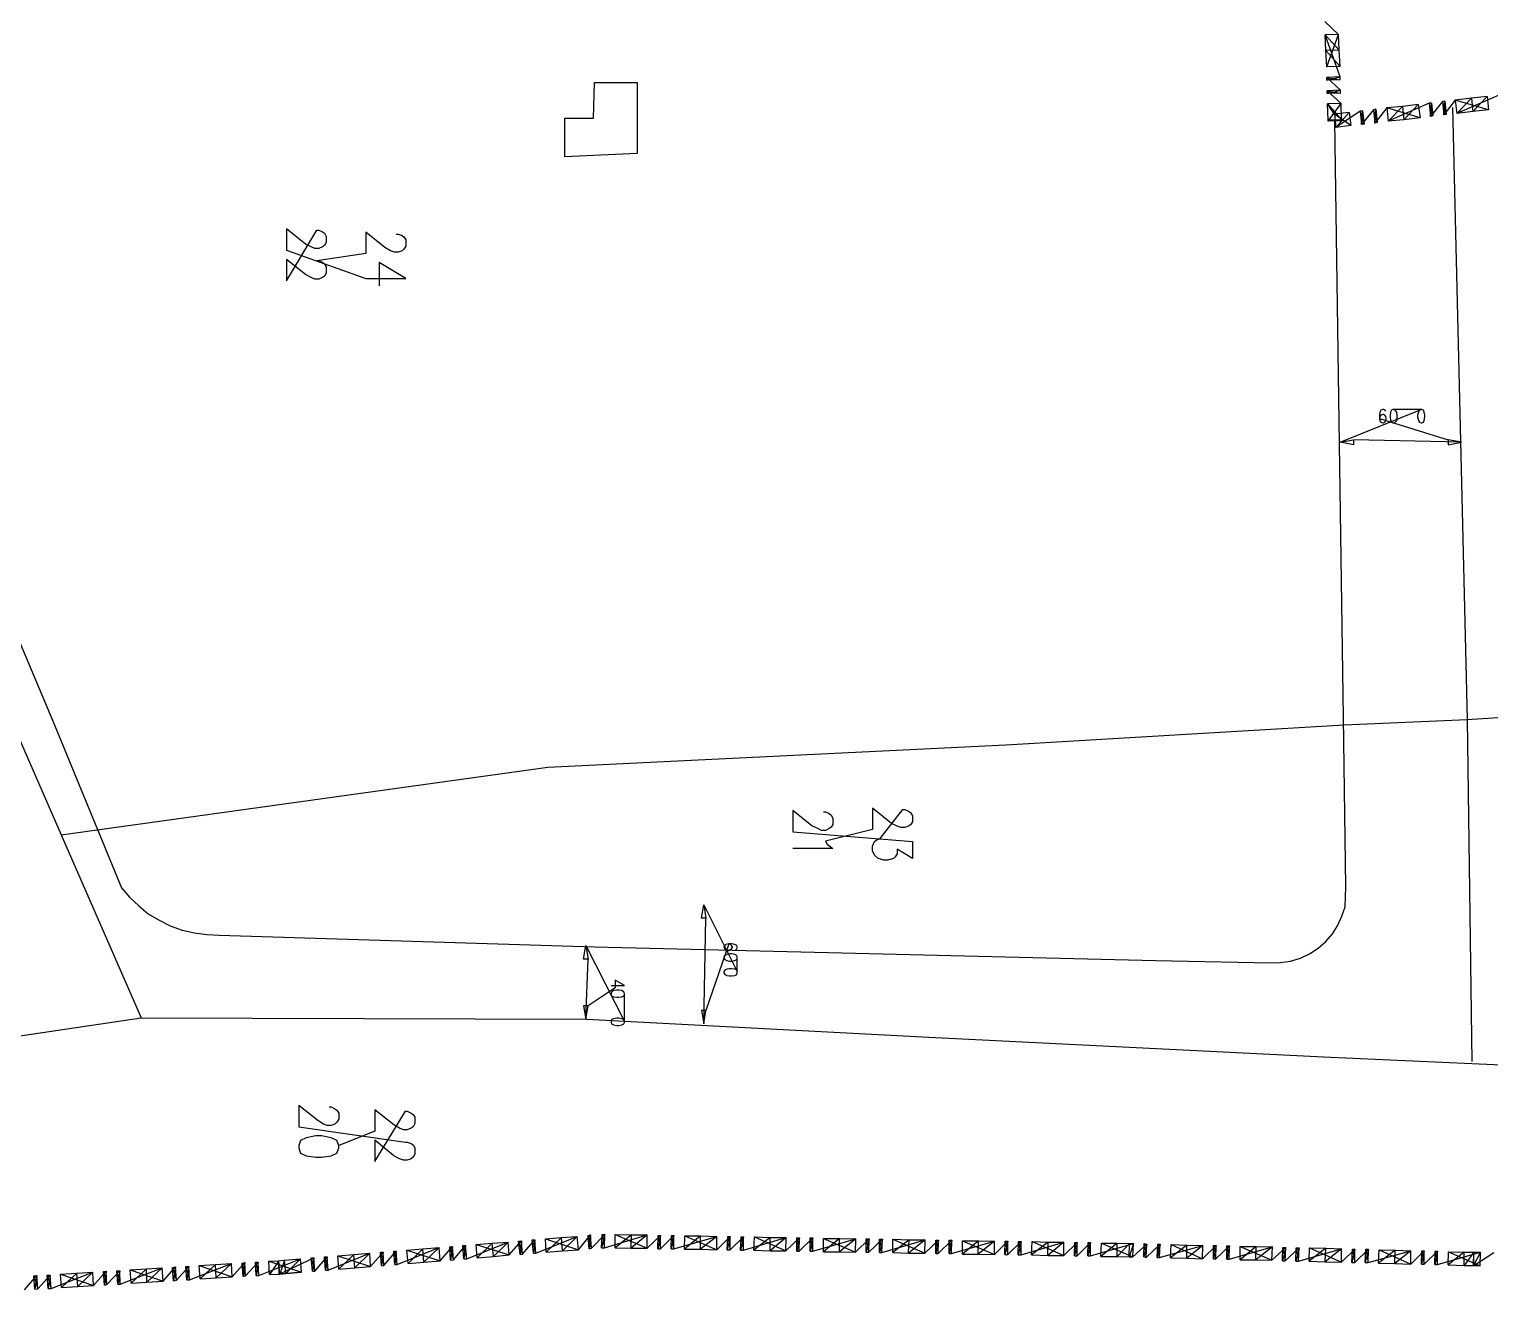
# Model space of a CAD drawing. Header units: metres. Extents: x 0 to 805, y 0 to 1107.
# Drawn here: x 508.9 to 703.7, y 121.3 to 289.4 of the extents above; entities that cross this region are included whole.
import ezdxf

# ---------------------------------------------------------------- set-up
doc = ezdxf.new("R2010")
doc.units = ezdxf.units.M
for name, color, linetype in [('GUIDES', 8, 'Continuous'), ('PLOTS_FINAL', 1, 'Continuous'), ('ROADS', 7, 'Continuous')]:
    doc.layers.add(name, color=color, linetype=linetype)

msp = doc.modelspace()

# ---------------------------------------------------------------- linework, layer by layer
at = {"layer": 'GUIDES'}
for points in [[(683.57, 288.66), (681.79, 288.59), (683.63, 286.56), (683.57, 288.66)], [(681.79, 288.59), (683.63, 286.56), (681.86, 286.5), (681.79, 288.59)], [(683.63, 286.56), (681.86, 286.5), (683.76, 284.4), (683.63, 286.56)], [(681.86, 286.5), (683.76, 284.4), (681.98, 284.34), (681.86, 286.5)], [(683.76, 283.01), (681.98, 282.94), (683.76, 282.62), (683.76, 283.01)], [(681.98, 282.94), (683.76, 282.62), (681.98, 282.56), (681.98, 282.94)], [(590.03, 282.24), (590.03, 272.78), (580.38, 272.34), (580.38, 277.48), (584.19, 277.48), (584.32, 282.24), (590.03, 282.24)], [(683.82, 281.23), (682.05, 281.16), (683.82, 280.85), (683.82, 281.23)], [(682.05, 281.16), (683.82, 280.85), (682.05, 280.78), (682.05, 281.16)], [(683.89, 279.45), (682.11, 279.39), (683.95, 277.29), (683.89, 279.45)], [(682.11, 279.39), (683.95, 277.29), (682.17, 277.23), (682.11, 279.39)], [(688.21, 278.62), (688.4, 276.85), (688.52, 278.69), (688.21, 278.62)], [(688.4, 276.85), (688.52, 278.69), (688.71, 276.91), (688.4, 276.85)], [(689.98, 278.88), (690.17, 277.1), (692.08, 279.07), (689.98, 278.88)], [(690.17, 277.1), (692.08, 279.07), (692.27, 277.29), (690.17, 277.1)], [(692.08, 279.07), (692.27, 277.29), (694.17, 279.32), (692.08, 279.07)], [(692.27, 277.29), (694.17, 279.32), (694.43, 277.54), (692.27, 277.29)], [(695.64, 279.51), (695.83, 277.73), (695.95, 279.51), (695.64, 279.51)], [(695.83, 277.73), (695.95, 279.51), (696.14, 277.8), (695.83, 277.73)], [(697.41, 279.7), (697.6, 277.93), (697.73, 279.77), (697.41, 279.7)], [(697.6, 277.93), (697.73, 279.77), (697.92, 277.99), (697.6, 277.93)], [(699.13, 279.89), (699.32, 278.12), (701.29, 280.15), (699.13, 279.89)], [(699.32, 278.12), (701.29, 280.15), (701.48, 278.37), (699.32, 278.12)], [(701.29, 280.15), (701.48, 278.37), (703.38, 280.4), (701.29, 280.15)], [(701.48, 278.37), (703.38, 280.4), (703.57, 278.62), (701.48, 278.37)], [(683.95, 277.29), (682.17, 277.23), (683.95, 277.16), (683.95, 277.29)], [(682.17, 277.23), (683.95, 277.16), (682.17, 277.1), (682.17, 277.23)], [(683, 278.05), (683.19, 276.27), (684.97, 278.24), (683, 278.05)], [(683.19, 276.27), (684.97, 278.24), (685.22, 276.53), (683.19, 276.27)], [(686.43, 278.43), (686.62, 276.66), (686.75, 278.5), (686.43, 278.43)], [(686.62, 276.66), (686.75, 278.5), (687, 276.72), (686.62, 276.66)], [(690.81, 238.68), (690.62, 238.56), (690.49, 238.3), (690.43, 237.92), (690.43, 237.67), (690.49, 237.22), (690.62, 236.97), (690.81, 236.9), (690.94, 236.9), (691.13, 236.97), (691.32, 237.22), (691.38, 237.67), (691.38, 237.92), (691.32, 238.3), (691.13, 238.56), (690.94, 238.68), (690.81, 238.68)], [(694.56, 238.68), (694.37, 238.56), (694.24, 238.3), (694.11, 237.92), (694.11, 237.67), (694.24, 237.22), (694.37, 236.97), (694.56, 236.9), (694.68, 236.9), (694.87, 236.97), (695, 237.22), (695.06, 237.67), (695.06, 237.92), (695, 238.3), (694.87, 238.56), (694.68, 238.68), (694.56, 238.68)], [(685.54, 234.62), (685.54, 233.98), (683.76, 234.3), (685.54, 234.62)], [(698.18, 234.62), (698.18, 233.98), (699.95, 234.3), (698.18, 234.62)], [(599.18, 170.86), (598.61, 170.86), (598.92, 172.64), (599.18, 170.86)], [(583.49, 165.4), (582.86, 165.4), (583.18, 167.24), (583.49, 165.4)], [(603.37, 165.72), (603.31, 165.91), (603.05, 166.04), (602.61, 166.1), (602.35, 166.1), (601.97, 166.04), (601.72, 165.91), (601.59, 165.72), (601.59, 165.53), (601.72, 165.34), (601.97, 165.21), (602.35, 165.15), (602.61, 165.15), (603.05, 165.21), (603.31, 165.34), (603.37, 165.53), (603.37, 165.72)], [(603.37, 163.75), (603.31, 163.94), (603.05, 164.07), (602.61, 164.13), (602.35, 164.13), (601.97, 164.07), (601.72, 163.94), (601.59, 163.75), (601.59, 163.56), (601.72, 163.37), (601.97, 163.24), (602.35, 163.18), (602.61, 163.18), (603.05, 163.24), (603.31, 163.37), (603.37, 163.56), (603.37, 163.75)], [(588.32, 160.83), (588.26, 161.02), (588, 161.21), (587.56, 161.28), (587.3, 161.28), (586.86, 161.21), (586.61, 161.02), (586.54, 160.83), (586.54, 160.7), (586.61, 160.51), (586.86, 160.39), (587.3, 160.32), (587.56, 160.32), (588, 160.39), (588.26, 160.51), (588.32, 160.7), (588.32, 160.83)], [(583.49, 159.18), (582.86, 159.18), (583.18, 157.4), (583.49, 159.18)], [(599.18, 158.55), (598.61, 158.55), (598.92, 156.77), (599.18, 158.55)], [(588.32, 157.08), (588.26, 157.34), (588, 157.47), (587.56, 157.53), (587.3, 157.53), (586.86, 157.47), (586.61, 157.34), (586.54, 157.08), (586.54, 156.96), (586.61, 156.77), (586.86, 156.64), (587.3, 156.58), (587.56, 156.58), (588, 156.64), (588.26, 156.77), (588.32, 156.96), (588.32, 157.08)], [(583.81, 128.64), (583.62, 126.8), (583.49, 128.57), (583.81, 128.64)], [(583.94, 126.86), (583.81, 128.64), (583.62, 126.8), (583.94, 126.86)], [(585.65, 126.92), (585.72, 128.7), (585.27, 126.92), (585.65, 126.92)], [(585.72, 128.7), (585.27, 126.92), (585.34, 128.7), (585.72, 128.7)], [(589.27, 128.64), (587.11, 126.92), (587.11, 128.7), (589.27, 128.64)], [(589.21, 126.86), (589.27, 128.64), (587.11, 126.92), (589.21, 126.86)], [(591.37, 126.86), (591.37, 128.64), (589.21, 126.86), (591.37, 126.86)], [(591.37, 128.64), (589.21, 126.86), (589.27, 128.64), (591.37, 128.64)], [(593.15, 126.8), (593.15, 128.57), (592.77, 126.8), (593.15, 126.8)], [(593.15, 128.57), (592.77, 126.8), (592.83, 128.57), (593.15, 128.57)], [(594.92, 126.8), (594.92, 128.57), (594.54, 126.8), (594.92, 126.8)], [(594.92, 128.57), (594.54, 126.8), (594.61, 128.57), (594.92, 128.57)], [(561.46, 126.8), (559.49, 124.83), (559.3, 126.6), (561.46, 126.8)], [(561.59, 125.02), (561.46, 126.8), (559.49, 124.83), (561.59, 125.02)], [(563.62, 126.99), (561.59, 125.02), (561.46, 126.8), (563.62, 126.99)], [(563.75, 125.21), (563.62, 126.99), (561.59, 125.02), (563.75, 125.21)], [(565.4, 127.11), (565.14, 125.27), (565.02, 127.05), (565.4, 127.11)], [(565.52, 125.33), (565.4, 127.11), (565.14, 125.27), (565.52, 125.33)], [(567.11, 127.24), (566.92, 125.46), (566.79, 127.24), (567.11, 127.24)], [(567.3, 125.46), (567.11, 127.24), (566.92, 125.46), (567.3, 125.46)], [(570.67, 127.56), (568.7, 125.59), (568.57, 127.37), (570.67, 127.56)], [(570.86, 125.78), (570.67, 127.56), (568.7, 125.59), (570.86, 125.78)], [(572.83, 127.68), (570.86, 125.78), (570.67, 127.56), (572.83, 127.68)], [(572.95, 125.97), (572.83, 127.68), (570.86, 125.78), (572.95, 125.97)], [(574.6, 127.87), (574.41, 126.03), (574.22, 127.81), (574.6, 127.87)], [(574.73, 126.1), (574.6, 127.87), (574.41, 126.03), (574.73, 126.1)], [(576.38, 128), (576.19, 126.22), (576, 128), (576.38, 128)], [(576.51, 126.22), (576.38, 128), (576.19, 126.22), (576.51, 126.22)], [(579.94, 128.32), (577.91, 126.35), (577.78, 128.13), (579.94, 128.32)], [(580.07, 126.54), (579.94, 128.32), (577.91, 126.35), (580.07, 126.54)], [(582.03, 128.45), (580.07, 126.54), (579.94, 128.32), (582.03, 128.45)], [(582.22, 126.67), (582.03, 128.45), (580.07, 126.54), (582.22, 126.67)], [(598.48, 126.73), (598.48, 128.51), (596.32, 126.73), (598.48, 126.73)], [(598.48, 128.51), (596.32, 126.73), (596.38, 128.51), (598.48, 128.51)], [(600.64, 128.45), (598.48, 126.73), (598.48, 128.51), (600.64, 128.45)], [(600.64, 126.67), (600.64, 128.45), (598.48, 126.73), (600.64, 126.67)], [(602.42, 126.67), (602.42, 128.45), (602.04, 126.67), (602.42, 126.67)], [(602.42, 128.45), (602.04, 126.67), (602.1, 128.45), (602.42, 128.45)], [(604.2, 126.6), (604.2, 128.38), (603.81, 126.6), (604.2, 126.6)], [(604.2, 128.38), (603.81, 126.6), (603.88, 128.38), (604.2, 128.38)], [(607.75, 128.32), (605.59, 126.6), (605.66, 128.38), (607.75, 128.32)], [(607.75, 126.54), (607.75, 128.32), (605.59, 126.6), (607.75, 126.54)], [(609.85, 126.54), (609.91, 128.32), (607.75, 126.54), (609.85, 126.54)], [(609.91, 128.32), (607.75, 126.54), (607.75, 128.32), (609.91, 128.32)], [(611.62, 126.48), (611.69, 128.26), (611.31, 126.48), (611.62, 126.48)], [(611.69, 128.26), (611.31, 126.48), (611.31, 128.26), (611.69, 128.26)], [(613.47, 126.48), (613.47, 128.26), (613.09, 126.48), (613.47, 126.48)], [(613.47, 128.26), (613.09, 126.48), (613.09, 128.26), (613.47, 128.26)], [(617.02, 126.41), (617.02, 128.19), (614.86, 126.41), (617.02, 126.41)], [(617.02, 128.19), (614.86, 126.41), (614.86, 128.19), (617.02, 128.19)], [(619.18, 128.13), (617.02, 126.41), (617.02, 128.19), (619.18, 128.13)], [(619.12, 126.35), (619.18, 128.13), (617.02, 126.41), (619.12, 126.35)], [(620.9, 126.35), (620.96, 128.13), (620.58, 126.35), (620.9, 126.35)], [(620.96, 128.13), (620.58, 126.35), (620.58, 128.13), (620.96, 128.13)], [(622.67, 126.29), (622.74, 128.07), (622.36, 126.29), (622.67, 126.29)], [(622.74, 128.07), (622.36, 126.29), (622.36, 128.07), (622.74, 128.07)], [(626.29, 128), (624.13, 126.29), (624.13, 128.07), (626.29, 128)], [(626.23, 126.22), (626.29, 128), (624.13, 126.29), (626.23, 126.22)], [(628.39, 126.22), (628.45, 128), (626.23, 126.22), (628.39, 126.22)], [(628.45, 128), (626.23, 126.22), (626.29, 128), (628.45, 128)], [(630.17, 126.16), (630.23, 127.94), (629.85, 126.16), (630.17, 126.16)], [(630.23, 127.94), (629.85, 126.16), (629.85, 127.94), (630.23, 127.94)], [(631.94, 126.16), (632.01, 127.94), (631.63, 126.16), (631.94, 126.16)], [(632.01, 127.94), (631.63, 126.16), (631.63, 127.94), (632.01, 127.94)], [(635.5, 126.1), (635.56, 127.87), (633.41, 126.1), (635.5, 126.1)], [(635.56, 127.87), (633.41, 126.1), (633.41, 127.87), (635.56, 127.87)], [(637.66, 127.81), (635.5, 126.1), (635.56, 127.87), (637.66, 127.81)], [(637.66, 126.03), (637.66, 127.81), (635.5, 126.1), (637.66, 126.03)], [(639.44, 126.03), (639.44, 127.81), (639.06, 126.03), (639.44, 126.03)], [(639.44, 127.81), (639.06, 126.03), (639.12, 127.81), (639.44, 127.81)], [(641.22, 125.97), (641.22, 127.75), (640.83, 125.97), (641.22, 125.97)], [(641.22, 127.75), (640.83, 125.97), (640.9, 127.75), (641.22, 127.75)], [(644.84, 127.68), (642.61, 125.97), (642.68, 127.75), (644.84, 127.68)], [(644.77, 125.91), (644.84, 127.68), (642.61, 125.97), (644.77, 125.91)], [(646.93, 125.91), (646.93, 127.68), (644.77, 125.91), (646.93, 125.91)], [(646.93, 127.68), (644.77, 125.91), (644.84, 127.68), (646.93, 127.68)], [(648.71, 125.84), (648.71, 127.62), (648.33, 125.84), (648.71, 125.84)], [(648.71, 127.62), (648.33, 125.84), (648.39, 127.62), (648.71, 127.62)], [(650.49, 125.84), (650.49, 127.62), (650.11, 125.84), (650.49, 125.84)], [(650.49, 127.62), (650.11, 125.84), (650.17, 127.62), (650.49, 127.62)], [(654.04, 125.78), (654.04, 127.56), (651.88, 125.78), (654.04, 125.78)], [(654.04, 127.56), (651.88, 125.78), (651.95, 127.56), (654.04, 127.56)], [(655.69, 127.49), (654.04, 125.78), (654.04, 127.56), (655.69, 127.49)], [(655.63, 125.72), (655.69, 127.49), (654.04, 125.78), (655.63, 125.72)], [(656.14, 125.72), (656.2, 127.49), (655.63, 125.72), (656.14, 125.72)], [(656.2, 127.49), (655.63, 125.72), (655.69, 127.49), (656.2, 127.49)], [(657.98, 127.43), (657.6, 125.72), (657.66, 127.49), (657.98, 127.43)], [(657.92, 125.65), (657.98, 127.43), (657.6, 125.72), (657.92, 125.65)], [(659.69, 125.65), (659.76, 127.43), (659.38, 125.65), (659.69, 125.65)], [(659.76, 127.43), (659.38, 125.65), (659.44, 127.43), (659.76, 127.43)], [(663.31, 127.3), (661.15, 125.59), (661.22, 127.37), (663.31, 127.3)], [(663.31, 125.53), (663.31, 127.3), (661.15, 125.59), (663.31, 125.53)], [(665.47, 127.24), (663.31, 125.53), (663.31, 127.3), (665.47, 127.24)], [(665.41, 125.46), (665.47, 127.24), (663.31, 125.53), (665.41, 125.46)], [(667.19, 125.46), (667.25, 127.24), (666.87, 125.46), (667.19, 125.46)], [(667.25, 127.24), (666.87, 125.46), (666.87, 127.24), (667.25, 127.24)], [(668.97, 125.4), (669.03, 127.18), (668.65, 125.4), (668.97, 125.4)], [(669.03, 127.18), (668.65, 125.4), (668.65, 127.18), (669.03, 127.18)], [(672.52, 125.33), (672.58, 127.11), (670.43, 125.33), (672.52, 125.33)], [(672.58, 127.11), (670.43, 125.33), (670.43, 127.11), (672.58, 127.11)], [(674.74, 127.05), (672.52, 125.33), (672.58, 127.11), (674.74, 127.05)], [(674.68, 125.27), (674.74, 127.05), (672.52, 125.33), (674.68, 125.27)], [(676.46, 125.21), (676.52, 126.99), (676.08, 125.21), (676.46, 125.21)], [(676.52, 126.99), (676.08, 125.21), (676.14, 126.99), (676.52, 126.99)], [(678.24, 125.14), (678.3, 126.92), (677.86, 125.14), (678.24, 125.14)], [(678.3, 126.92), (677.86, 125.14), (677.92, 126.92), (678.3, 126.92)], [(681.86, 126.86), (679.63, 125.14), (679.7, 126.92), (681.86, 126.86)], [(681.79, 125.08), (681.86, 126.86), (679.63, 125.14), (681.79, 125.08)], [(683.95, 126.8), (681.79, 125.08), (681.86, 126.86), (683.95, 126.8)], [(683.95, 125.02), (683.95, 126.8), (681.79, 125.08), (683.95, 125.02)], [(685.73, 124.95), (685.73, 126.73), (685.35, 124.95), (685.73, 124.95)], [(685.73, 126.73), (685.35, 124.95), (685.41, 126.73), (685.73, 126.73)], [(687.51, 124.95), (687.57, 126.73), (687.13, 124.95), (687.51, 124.95)], [(687.57, 126.73), (687.13, 124.95), (687.19, 126.73), (687.57, 126.73)], [(691.13, 126.6), (688.9, 124.89), (688.97, 126.67), (691.13, 126.6)], [(533.77, 124.7), (531.74, 122.79), (531.61, 124.57), (533.77, 124.7)], [(533.9, 122.92), (533.77, 124.7), (531.74, 122.79), (533.9, 122.92)], [(535.93, 124.83), (533.9, 122.92), (533.77, 124.7), (535.93, 124.83)], [(536, 123.05), (535.93, 124.83), (533.9, 122.92), (536, 123.05)], [(537.71, 124.95), (537.46, 123.11), (537.33, 124.89), (537.71, 124.95)], [(537.77, 123.18), (537.71, 124.95), (537.46, 123.11), (537.77, 123.18)], [(539.49, 125.02), (539.23, 123.24), (539.11, 125.02), (539.49, 125.02)], [(539.55, 123.24), (539.49, 125.02), (539.23, 123.24), (539.55, 123.24)], [(542.22, 125.21), (541.01, 123.37), (540.89, 125.14), (542.22, 125.21)], [(542.28, 123.43), (542.22, 125.21), (541.01, 123.37), (542.28, 123.43)], [(542.98, 125.27), (542.35, 123.43), (542.16, 125.21), (542.98, 125.27)], [(543.17, 123.49), (542.98, 125.27), (542.35, 123.43), (543.17, 123.49)], [(545.14, 125.46), (543.17, 123.49), (542.98, 125.27), (545.14, 125.46)], [(545.27, 123.68), (545.14, 125.46), (543.17, 123.49), (545.27, 123.68)], [(546.92, 125.59), (546.73, 123.81), (546.54, 125.59), (546.92, 125.59)], [(547.05, 123.81), (546.92, 125.59), (546.73, 123.81), (547.05, 123.81)], [(548.7, 125.72), (548.44, 123.94), (548.32, 125.72), (548.7, 125.72)], [(548.82, 123.94), (548.7, 125.72), (548.44, 123.94), (548.82, 123.94)], [(552.25, 126.03), (550.22, 124.06), (550.09, 125.84), (552.25, 126.03)], [(552.38, 124.26), (552.25, 126.03), (550.22, 124.06), (552.38, 124.26)], [(554.35, 126.22), (552.38, 124.26), (552.25, 126.03), (554.35, 126.22)], [(554.47, 124.45), (554.35, 126.22), (552.38, 124.26), (554.47, 124.45)], [(556.13, 126.35), (555.94, 124.57), (555.81, 126.35), (556.13, 126.35)], [(556.25, 124.57), (556.13, 126.35), (555.94, 124.57), (556.25, 124.57)], [(557.9, 126.48), (557.71, 124.7), (557.59, 126.48), (557.9, 126.48)], [(558.03, 124.7), (557.9, 126.48), (557.71, 124.7), (558.03, 124.7)], [(691.06, 124.83), (691.13, 126.6), (688.9, 124.89), (691.06, 124.83)], [(693.22, 126.54), (691.06, 124.83), (691.13, 126.6), (693.22, 126.54)], [(693.22, 124.76), (693.22, 126.54), (691.06, 124.83), (693.22, 124.76)], [(695, 124.76), (695, 126.54), (694.62, 124.76), (695, 124.76)], [(695, 126.54), (694.62, 124.76), (694.68, 126.54), (695, 126.54)], [(696.78, 124.7), (696.78, 126.48), (696.4, 124.7), (696.78, 124.7)], [(696.78, 126.48), (696.4, 124.7), (696.46, 126.48), (696.78, 126.48)], [(700.33, 126.35), (698.18, 124.64), (698.24, 126.41), (700.33, 126.35)], [(700.33, 124.57), (700.33, 126.35), (698.18, 124.64), (700.33, 124.57)], [(701.6, 124.57), (701.6, 126.35), (700.33, 124.57), (701.6, 124.57)], [(701.6, 126.35), (700.33, 124.57), (700.33, 126.35), (701.6, 126.35)], [(702.43, 124.51), (702.49, 126.35), (701.54, 124.57), (702.43, 124.51)], [(702.49, 126.35), (701.54, 124.57), (701.6, 126.35), (702.49, 126.35)], [(509.96, 123.24), (509.71, 121.4), (509.58, 123.18), (509.96, 123.24)], [(510.09, 121.46), (509.96, 123.24), (509.71, 121.4), (510.09, 121.46)], [(511.74, 123.3), (511.49, 121.52), (511.36, 123.3), (511.74, 123.3)], [(511.87, 121.52), (511.74, 123.3), (511.49, 121.52), (511.87, 121.52)], [(515.3, 123.56), (513.26, 121.65), (513.14, 123.43), (515.3, 123.56)], [(515.42, 121.78), (515.3, 123.56), (513.26, 121.65), (515.42, 121.78)], [(517.45, 123.68), (515.42, 121.78), (515.3, 123.56), (517.45, 123.68)], [(517.52, 121.91), (517.45, 123.68), (515.42, 121.78), (517.52, 121.91)], [(519.23, 123.81), (518.98, 121.97), (518.85, 123.75), (519.23, 123.81)], [(519.3, 122.03), (519.23, 123.81), (518.98, 121.97), (519.3, 122.03)], [(521.01, 123.87), (520.76, 122.1), (520.63, 123.87), (521.01, 123.87)], [(521.07, 122.1), (521.01, 123.87), (520.76, 122.1), (521.07, 122.1)], [(524.57, 124.13), (522.53, 122.22), (522.41, 124), (524.57, 124.13)], [(524.63, 122.35), (524.57, 124.13), (522.53, 122.22), (524.63, 122.35)], [(526.66, 124.26), (524.63, 122.35), (524.57, 124.13), (526.66, 124.26)], [(526.79, 122.48), (526.66, 124.26), (524.63, 122.35), (526.79, 122.48)], [(528.44, 124.38), (528.19, 122.54), (528.06, 124.32), (528.44, 124.38)], [(528.57, 122.6), (528.44, 124.38), (528.19, 122.54), (528.57, 122.6)], [(530.22, 124.45), (529.96, 122.67), (529.84, 124.45), (530.22, 124.45)], [(530.34, 122.67), (530.22, 124.45), (529.96, 122.67), (530.34, 122.67)]]:
    msp.add_lwpolyline(points, close=True, dxfattribs=at)
at = {"layer": 'PLOTS_FINAL'}
msp.add_lwpolyline([(550.22, 140.57), (549.97, 141.21), (549.2, 141.59), (547.93, 141.84), (547.17, 141.84), (545.9, 141.59), (545.14, 141.21), (544.89, 140.57), (544.89, 140.19), (545.14, 139.56), (545.9, 139.18), (547.17, 138.99), (547.93, 138.99), (549.2, 139.18), (549.97, 139.56), (550.22, 140.19), (550.22, 140.57)], close=True, dxfattribs=at)
at = {"layer": 'ROADS'}
for points in [[(431.03, 371.78), (462.72, 298.37), (486.59, 242.94), (513.2, 181.98), (523.87, 157.59)], [(704.84, 280.53), (699.32, 278.12), (701.29, 280.15), (701.48, 278.37), (703.38, 280.4), (703.57, 278.62), (699.13, 279.89), (697.6, 277.93), (697.73, 279.77), (697.92, 277.99), (697.41, 279.7), (695.83, 277.73), (695.95, 279.51), (696.14, 277.8), (695.64, 279.51), (690.17, 277.1), (692.08, 279.07), (692.27, 277.29), (694.17, 279.32), (694.43, 277.54), (689.98, 278.88), (688.4, 276.85), (688.52, 278.69), (688.71, 276.91), (688.21, 278.62), (686.62, 276.66), (686.75, 278.5), (687, 276.72), (686.43, 278.43), (683.19, 276.27), (684.97, 278.24), (685.22, 276.53), (683, 278.05), (682.11, 279.39), (683.95, 277.29), (682.17, 277.23), (683.95, 277.16), (682.17, 277.1), (683.89, 279.45), (682.05, 281.16), (683.82, 280.85), (682.05, 280.78), (683.82, 281.23), (681.98, 282.94), (683.76, 282.62), (681.98, 282.56), (683.76, 283.01), (681.79, 288.59), (683.63, 286.56), (681.86, 286.5), (683.76, 284.4), (681.98, 284.34), (683.57, 288.66), (681.73, 290.37)], [(590.03, 282.24), (590.03, 272.78), (580.38, 272.34), (580.38, 277.48), (584.19, 277.48), (584.32, 282.24)], [(698.75, 278.94), (700.72, 197.34), (701.35, 151.75)], [(483.67, 264.46), (512.06, 197.28), (521.26, 174.93), (522.34, 173.66), (523.55, 172.52), (524.82, 171.44), (526.28, 170.61), (527.74, 169.85), (529.33, 169.28), (530.98, 168.9), (532.63, 168.71), (534.28, 168.58), (584.32, 167.05), (604.58, 166.55), (659.19, 165.21), (674.49, 164.9), (675.82, 164.96), (677.16, 165.15), (678.49, 165.53), (679.7, 166.1), (680.84, 166.86), (681.86, 167.75), (682.74, 168.77), (683.44, 169.85), (684.01, 171.12), (684.46, 172.39), (684.52, 175.06), (684.21, 197.6), (683.7, 234.05), (683.06, 277.16)], [(557.9, 262.05), (558.16, 262.05), (558.67, 261.86), (558.92, 261.67), (559.17, 261.29), (559.17, 260.46), (558.92, 260.02), (558.67, 259.83), (558.16, 259.64), (557.65, 259.64), (557.14, 259.83), (556.38, 260.27), (553.84, 262.3), (553.84, 259.45), (547.3, 258.49), (547.55, 258.49), (548.06, 258.3), (548.32, 258.05), (548.57, 257.67), (548.57, 256.84), (548.32, 256.46), (548.06, 256.27), (547.55, 256.02), (547.05, 256.02), (546.54, 256.27), (545.78, 256.65), (543.24, 258.68), (543.24, 255.83), (547.3, 262.56), (547.55, 262.56), (548.06, 262.37), (548.32, 262.18), (548.57, 261.73), (548.57, 260.91), (548.32, 260.53), (548.06, 260.34), (547.55, 260.15), (547.05, 260.15), (546.54, 260.34), (545.78, 260.72), (543.24, 262.75), (543.24, 259.89), (553.84, 256.14), (559.17, 256.14), (555.62, 258.24), (555.62, 255.13)], [(689.86, 238.43), (689.79, 238.56), (689.6, 238.68), (689.48, 238.68), (689.22, 238.56), (689.09, 238.3), (689.03, 237.92), (689.03, 237.48), (689.09, 237.16), (689.22, 236.97), (689.48, 236.9), (689.54, 236.9), (689.73, 236.97), (689.86, 237.16), (689.92, 237.41), (689.92, 237.48), (689.86, 237.73), (689.73, 237.92), (689.54, 237.98), (689.48, 237.98), (689.22, 237.92), (689.09, 237.73), (689.03, 237.48), (698.18, 234.62), (698.18, 233.98), (699.95, 234.3), (685.54, 234.62), (685.54, 233.98), (683.76, 234.3), (694.56, 238.68), (694.37, 238.56), (694.24, 238.3), (694.11, 237.92), (694.11, 237.67), (694.24, 237.22), (694.37, 236.97), (694.56, 236.9), (694.68, 236.9), (694.87, 236.97), (695, 237.22), (695.06, 237.67), (695.06, 237.92), (695, 238.3), (694.87, 238.56), (694.68, 238.68), (690.81, 238.68), (690.62, 238.56), (690.49, 238.3), (690.43, 237.92), (690.43, 237.67), (690.49, 237.22), (690.62, 236.97), (690.81, 236.9), (690.94, 236.9), (691.13, 236.97), (691.32, 237.22), (691.38, 237.67), (691.38, 237.92), (691.32, 238.3), (691.13, 238.56), (690.94, 238.68)], [(513.2, 181.98), (578.1, 190.99), (639.18, 193.98), (684.33, 196.65), (700.72, 197.34), (777.99, 202.36), (778.95, 202.8)], [(614.86, 185.02), (615.12, 185.02), (615.63, 184.83), (615.88, 184.58), (616.13, 184.2), (616.13, 183.37), (615.88, 182.99), (615.63, 182.8), (615.12, 182.55), (614.61, 182.55), (614.1, 182.8), (613.34, 183.18), (610.8, 185.22), (610.8, 182.36), (626.74, 181.09), (626.74, 178.8), (624.71, 180.07), (624.71, 179.44), (624.45, 179.06), (624.2, 178.8), (623.44, 178.61), (622.93, 178.61), (622.17, 178.8), (621.66, 179.25), (621.4, 179.82), (621.4, 180.45), (621.66, 181.09), (621.91, 181.28), (622.42, 181.47), (625.47, 185.34), (625.72, 185.34), (626.23, 185.15), (626.48, 184.96), (626.74, 184.52), (626.74, 183.69), (626.48, 183.31), (626.23, 183.12), (625.72, 182.93), (625.21, 182.93), (624.71, 183.12), (623.94, 183.5), (621.4, 185.53), (621.4, 182.68), (615.12, 181.15), (615.37, 180.71), (616.13, 180.14), (610.8, 180.14)], [(603.12, 166.67), (603.31, 166.74), (603.37, 166.93), (603.37, 167.05), (603.31, 167.24), (603.05, 167.37), (602.61, 167.44), (602.23, 167.44), (601.85, 167.37), (601.72, 167.24), (601.59, 167.05), (601.59, 166.99), (601.72, 166.8), (601.85, 166.67), (602.1, 166.55), (602.23, 166.55), (602.48, 166.67), (602.61, 166.8), (602.73, 166.99), (602.73, 167.05), (602.61, 167.24), (602.48, 167.37), (602.23, 167.44), (599.18, 158.55), (598.61, 158.55), (598.92, 156.77), (599.18, 170.86), (598.61, 170.86), (598.92, 172.64), (603.37, 163.75), (603.31, 163.94), (603.05, 164.07), (602.61, 164.13), (602.35, 164.13), (601.97, 164.07), (601.72, 163.94), (601.59, 163.75), (601.59, 163.56), (601.72, 163.37), (601.97, 163.24), (602.35, 163.18), (602.61, 163.18), (603.05, 163.24), (603.31, 163.37), (603.37, 163.56), (603.37, 165.72), (603.31, 165.91), (603.05, 166.04), (602.61, 166.1), (602.35, 166.1), (601.97, 166.04), (601.72, 165.91), (601.59, 165.72), (601.59, 165.53), (601.72, 165.34), (601.97, 165.21), (602.35, 165.15), (602.61, 165.15), (603.05, 165.21), (603.31, 165.34), (603.37, 165.53)], [(586.54, 161.91), (588.32, 161.91), (587.11, 162.61), (587.11, 161.59), (583.49, 159.18), (582.86, 159.18), (583.18, 157.4), (583.49, 165.4), (582.86, 165.4), (583.18, 167.24), (588.32, 157.08), (588.26, 157.34), (588, 157.47), (587.56, 157.53), (587.3, 157.53), (586.86, 157.47), (586.61, 157.34), (586.54, 157.08), (586.54, 156.96), (586.61, 156.77), (586.86, 156.64), (587.3, 156.58), (587.56, 156.58), (588, 156.64), (588.26, 156.77), (588.32, 156.96), (588.32, 160.83), (588.26, 161.02), (588, 161.21), (587.56, 161.28), (587.3, 161.28), (586.86, 161.21), (586.61, 161.02), (586.54, 160.83), (586.54, 160.7), (586.61, 160.51), (586.86, 160.39), (587.3, 160.32), (587.56, 160.32), (588, 160.39), (588.26, 160.51), (588.32, 160.7)], [(495.99, 153.47), (523.87, 157.59), (583.3, 157.4), (628.9, 154.99), (681.54, 152.39), (701.35, 151.5), (764.02, 148.7), (799.97, 147.5)], [(548.95, 145.72), (549.2, 145.72), (549.71, 145.46), (549.97, 145.27), (550.22, 144.89), (550.22, 144.07), (549.97, 143.69), (549.71, 143.43), (549.2, 143.24), (548.7, 143.24), (548.19, 143.43), (547.43, 143.88), (544.89, 145.91), (544.89, 143.05), (559.11, 141.02), (559.36, 141.02), (559.87, 140.83), (560.13, 140.64), (560.38, 140.26), (560.38, 139.43), (560.13, 138.99), (559.87, 138.8), (559.36, 138.61), (558.86, 138.61), (558.35, 138.8), (557.59, 139.18), (555.05, 141.27), (555.05, 138.42), (559.11, 145.15), (559.36, 145.15), (559.87, 144.89), (560.13, 144.7), (560.38, 144.32), (560.38, 143.5), (560.13, 143.05), (559.87, 142.86), (559.36, 142.67), (558.86, 142.67), (558.35, 142.86), (557.59, 143.31), (555.05, 145.34), (555.05, 142.48), (550.22, 140.57), (549.97, 141.21), (549.2, 141.59), (547.93, 141.84), (547.17, 141.84), (545.9, 141.59), (545.14, 141.21), (544.89, 140.57), (544.89, 140.19), (545.14, 139.56), (545.9, 139.18), (547.17, 138.99), (547.93, 138.99), (549.2, 139.18), (549.97, 139.56), (550.22, 140.19)], [(508.31, 121.33), (509.96, 123.24), (509.71, 121.4), (509.58, 123.18), (510.09, 121.46), (511.74, 123.3), (511.49, 121.52), (511.36, 123.3), (511.87, 121.52), (517.45, 123.68), (515.42, 121.78), (515.3, 123.56), (513.26, 121.65), (513.14, 123.43), (517.52, 121.91), (519.23, 123.81), (518.98, 121.97), (518.85, 123.75), (519.3, 122.03), (521.01, 123.87), (520.76, 122.1), (520.63, 123.87), (521.07, 122.1), (526.66, 124.26), (524.63, 122.35), (524.57, 124.13), (522.53, 122.22), (522.41, 124), (526.79, 122.48), (528.44, 124.38), (528.19, 122.54), (528.06, 124.32), (528.57, 122.6), (530.22, 124.45), (529.96, 122.67), (529.84, 124.45), (530.34, 122.67), (535.93, 124.83), (533.9, 122.92), (533.77, 124.7), (531.74, 122.79), (531.61, 124.57), (536, 123.05), (537.71, 124.95), (537.46, 123.11), (537.33, 124.89), (537.77, 123.18), (539.49, 125.02), (539.23, 123.24), (539.11, 125.02), (539.55, 123.24), (545.14, 125.46), (543.17, 123.49), (542.98, 125.27), (542.35, 123.43), (542.22, 125.21), (541.01, 123.37), (540.89, 125.14), (545.27, 123.68), (542.28, 123.43), (546.92, 125.59), (546.73, 123.81), (546.54, 125.59), (547.05, 123.81), (548.7, 125.72), (548.44, 123.94), (548.32, 125.72), (548.82, 123.94), (554.35, 126.22), (552.38, 124.26), (552.25, 126.03), (550.22, 124.06), (550.09, 125.84), (554.47, 124.45), (556.13, 126.35), (555.94, 124.57), (555.81, 126.35), (556.25, 124.57), (557.9, 126.48), (557.71, 124.7), (557.59, 126.48), (558.03, 124.7), (563.62, 126.99), (561.59, 125.02), (561.46, 126.8), (559.49, 124.83), (559.3, 126.6), (563.75, 125.21), (565.4, 127.11), (565.14, 125.27), (565.02, 127.05), (565.52, 125.33), (567.11, 127.24), (566.92, 125.46), (566.79, 127.24), (567.3, 125.46), (572.83, 127.68), (570.86, 125.78), (570.67, 127.56), (568.7, 125.59), (568.57, 127.37), (572.95, 125.97), (574.6, 127.87), (574.41, 126.03), (574.22, 127.81), (574.73, 126.1), (576.38, 128), (576.19, 126.22), (576, 128), (576.51, 126.22), (582.03, 128.45), (580.07, 126.54), (579.94, 128.32), (577.91, 126.35), (577.78, 128.13), (582.22, 126.67), (583.81, 128.64), (583.62, 126.8), (583.49, 128.57), (583.94, 126.86), (585.72, 128.7), (585.27, 126.92), (585.34, 128.7), (585.65, 126.92), (591.37, 128.64), (589.21, 126.86), (589.27, 128.64), (587.11, 126.92), (587.11, 128.7), (591.37, 126.86), (593.15, 128.57), (592.77, 126.8), (592.83, 128.57), (593.15, 126.8), (594.92, 128.57), (594.54, 126.8), (594.61, 128.57), (594.92, 126.8), (600.64, 128.45), (598.48, 126.73), (598.48, 128.51), (596.32, 126.73), (596.38, 128.51), (600.64, 126.67), (602.42, 128.45), (602.04, 126.67), (602.1, 128.45), (602.42, 126.67), (604.2, 128.38), (603.81, 126.6), (603.88, 128.38), (604.2, 126.6), (609.91, 128.32), (607.75, 126.54), (607.75, 128.32), (605.59, 126.6), (605.66, 128.38), (609.85, 126.54), (611.69, 128.26), (611.31, 126.48), (611.31, 128.26), (611.62, 126.48), (613.47, 128.26), (613.09, 126.48), (613.09, 128.26), (613.47, 126.48), (619.18, 128.13), (617.02, 126.41), (617.02, 128.19), (614.86, 126.41), (614.86, 128.19), (619.12, 126.35), (620.96, 128.13), (620.58, 126.35), (620.58, 128.13), (620.9, 126.35), (622.74, 128.07), (622.36, 126.29), (622.36, 128.07), (622.67, 126.29), (628.45, 128), (626.23, 126.22), (626.29, 128), (624.13, 126.29), (624.13, 128.07), (628.39, 126.22), (630.23, 127.94), (629.85, 126.16), (629.85, 127.94), (630.17, 126.16), (632.01, 127.94), (631.63, 126.16), (631.63, 127.94), (631.94, 126.16), (637.66, 127.81), (635.5, 126.1), (635.56, 127.87), (633.41, 126.1), (633.41, 127.87), (637.66, 126.03), (639.44, 127.81), (639.06, 126.03), (639.12, 127.81), (639.44, 126.03), (641.22, 127.75), (640.83, 125.97), (640.9, 127.75), (641.22, 125.97), (646.93, 127.68), (644.77, 125.91), (644.84, 127.68), (642.61, 125.97), (642.68, 127.75), (646.93, 125.91), (648.71, 127.62), (648.33, 125.84), (648.39, 127.62), (648.71, 125.84), (650.49, 127.62), (650.11, 125.84), (650.17, 127.62), (650.49, 125.84), (656.2, 127.49), (655.63, 125.72), (655.69, 127.49), (654.04, 125.78), (654.04, 127.56), (651.88, 125.78), (651.95, 127.56), (656.14, 125.72), (657.98, 127.43), (657.6, 125.72), (657.66, 127.49), (657.92, 125.65), (659.76, 127.43), (659.38, 125.65), (659.44, 127.43), (659.69, 125.65), (665.47, 127.24), (663.31, 125.53), (663.31, 127.3), (661.15, 125.59), (661.22, 127.37), (665.41, 125.46), (667.25, 127.24), (666.87, 125.46), (666.87, 127.24), (667.19, 125.46), (669.03, 127.18), (668.65, 125.4), (668.65, 127.18), (668.97, 125.4), (674.74, 127.05), (672.52, 125.33), (672.58, 127.11), (670.43, 125.33), (670.43, 127.11), (674.68, 125.27), (676.52, 126.99), (676.08, 125.21), (676.14, 126.99), (676.46, 125.21), (678.3, 126.92), (677.86, 125.14), (677.92, 126.92), (678.24, 125.14), (683.95, 126.8), (681.79, 125.08), (681.86, 126.86), (679.63, 125.14), (679.7, 126.92), (683.95, 125.02), (685.73, 126.73), (685.35, 124.95), (685.41, 126.73), (685.73, 124.95), (687.57, 126.73), (687.13, 124.95), (687.19, 126.73), (687.51, 124.95), (693.22, 126.54), (691.06, 124.83), (691.13, 126.6), (688.9, 124.89), (688.97, 126.67), (693.22, 124.76), (695, 126.54), (694.62, 124.76), (694.68, 126.54), (695, 124.76), (696.78, 126.48), (696.4, 124.7), (696.46, 126.48), (696.78, 124.7), (702.49, 126.35), (701.54, 124.57), (701.6, 126.35), (700.33, 124.57), (700.33, 126.35), (698.18, 124.64), (698.24, 126.41), (702.43, 124.51), (701.6, 124.57), (704.27, 126.29)]]:
    msp.add_lwpolyline(points, dxfattribs=at)

doc.saveas('drawing.dxf')
